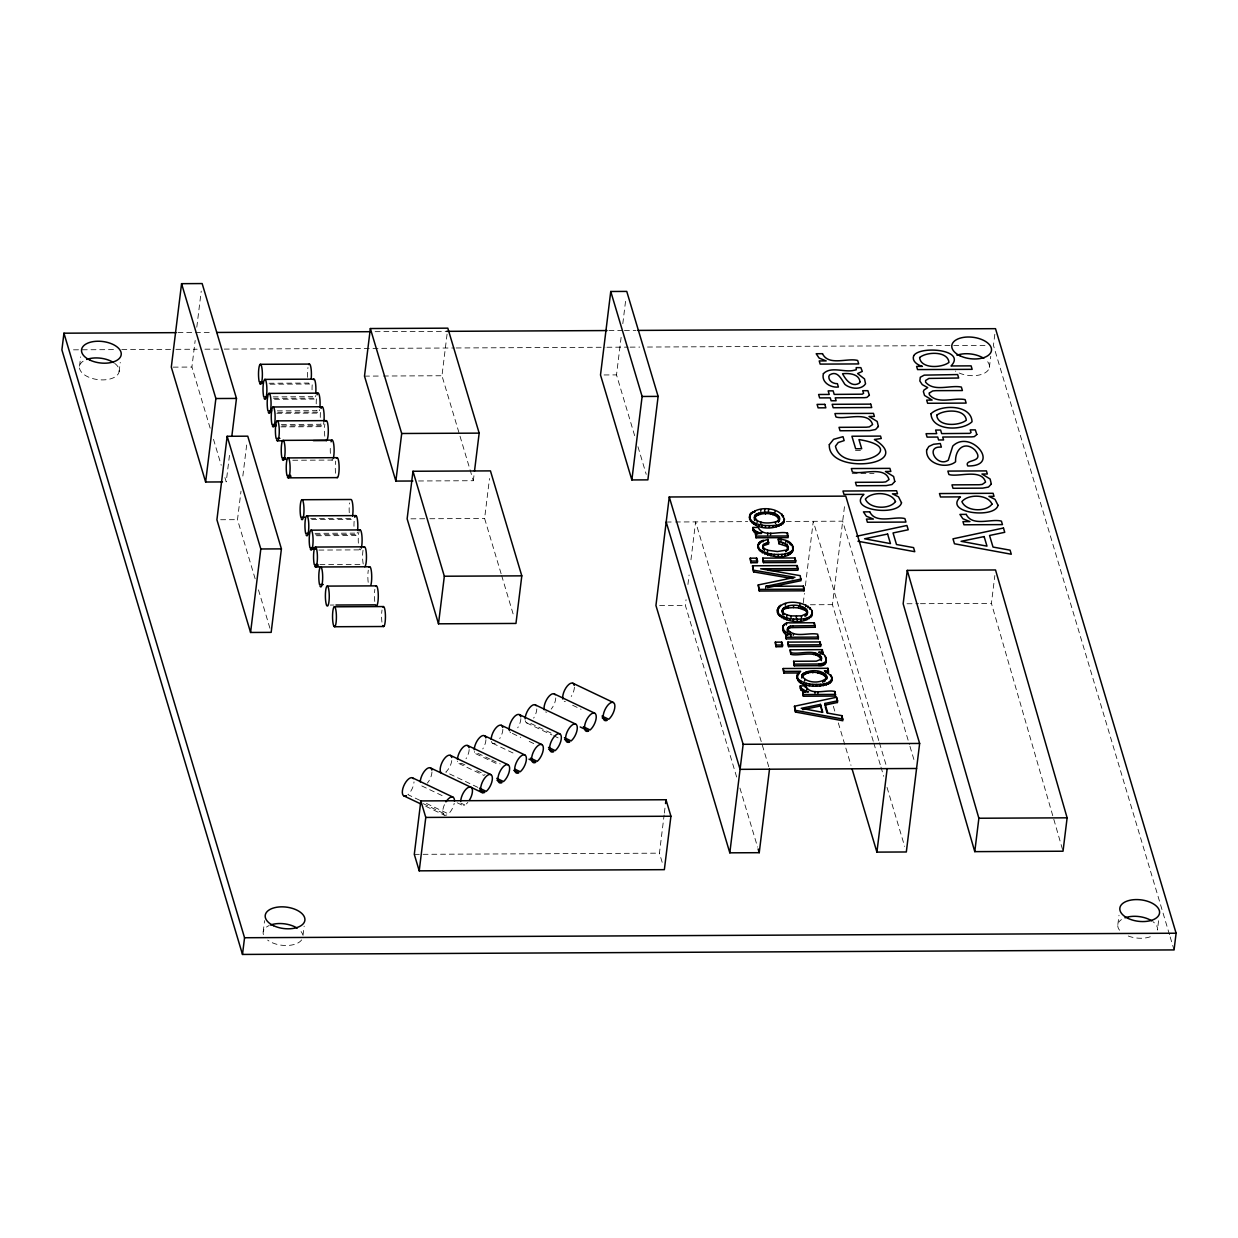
<?xml version="1.0" encoding="UTF-8"?>
<svg xmlns="http://www.w3.org/2000/svg" width="1238" height="1238" viewBox="0 0 1238 1238"><rect width="100%" height="100%" fill="white"/><g stroke="black" fill="none" stroke-linecap="round" stroke-linejoin="round"><path stroke-width="0.75" stroke-dasharray="5 3.75" d="M79.526 366.154L80.671 356.884M119.111 371.663L120.256 362.394M210.166 428.178L191.905 367.052L195.171 340.481M196.796 327.203L201.221 291.147M229.479 455.352L226.214 481.907L224.558 476.351M255.152 578.78L237.495 519.666L240.992 491.207M242.849 476.026L247.043 441.873M263.214 931.781L264.576 920.639M303.016 935.417L304.161 926.148M418.537 480.978L473.318 480.715L441.966 375.748L447.104 333.873M473.318 480.715L474.262 473.102M501.111 573.72L484.6 518.474L489.505 478.502M634.661 435.668L616.509 374.897L621.399 335.049M622.807 323.675L625.824 299.008M736.641 777.015L685.357 605.367L686.053 599.672M687.926 584.491L689.086 575.005M690.943 559.839L695.617 521.894L769.494 769.2M662.175 862.329L659.436 853.168L664.125 815.006M664.357 813.103L665.286 805.458M803.261 602.906L804.421 593.42M805.365 585.822L813.273 521.322L878.887 740.943M873.254 741.237L832.447 604.655L844.889 503.278M989.379 367.454L990.756 356.312M994.826 334.245L993.449 345.371L1169.631 935.123M1062.483 849.361L991.421 603.355L994.841 575.515M1117.852 924.523L1118.997 915.253M1158.582 920.747L1157.437 930.032A19.994 10.802 7 0 0 1152.996 921.691M177.978 332.635L212.766 332.465M375.114 331.676L446.624 331.335M608.972 330.546L622.497 330.484M624.432 330.469L636.023 330.407M73.491 349.828L114.082 349.627M121.819 349.596L174.001 349.333M175.935 349.333L197.182 349.224M204.92 349.193L222.314 349.101M224.248 349.101L454.238 347.986M456.172 347.971L604.98 347.244M606.914 347.244L628.177 347.135M630.111 347.135L639.767 347.089M647.505 347.042L987.661 345.402M173.181 367.144L191.905 367.052M364.498 376.12L381.505 376.043M383.393 376.027L441.966 375.748M604.067 374.959L616.509 374.897M269.079 383.238L308.68 383.053A9.997 1.934 89.7 0 0 310.599 382.325M270.054 384.213L309.655 384.012M273.149 396.872L312.75 396.671M273.567 398.311L313.168 398.11A9.997 1.934 89.7 0 0 315.473 395.649M274.557 399.286L314.158 399.085M277.327 410.861L316.928 410.676A9.997 1.934 89.7 0 1 316.588 408.726M277.761 412.3L317.361 412.115A9.997 1.934 89.7 0 0 319.652 409.654M276.863 413.291L318.336 413.09M281.382 424.464L320.982 424.278A9.997 1.934 89.7 0 1 320.642 422.328M281.815 425.903L321.416 425.702A9.997 1.934 89.7 0 0 323.985 421.075M280.918 426.878L322.406 426.677M855.458 450.431L861.493 450.4M292.772 460.257L332.372 460.072M852.177 473.659L874.013 473.55M310.676 518.645L350.277 518.459A9.997 1.934 89.7 0 0 351.762 518.908M220.643 519.743L237.495 519.666M410.923 518.83L427.915 518.737M429.818 518.737L484.6 518.474M311.667 519.62L351.267 519.434M666.199 522.034L673.549 521.987M675.391 521.987L747.69 521.631M786.269 521.446L842.691 521.167L909.404 744.502M315.071 533.346L354.672 533.145M315.504 534.77L355.089 534.584A9.997 1.934 89.7 0 0 357.395 532.123M316.479 535.745L356.08 535.559M318.878 550.074L360.366 549.873M319.915 564.559L363.291 564.358A9.997 1.934 89.7 0 1 363.028 550.26M330.298 605.057L334.059 605.026M907.005 603.757L918.519 603.695M920.438 603.695L991.421 603.355M659.622 605.49L685.357 605.367M810.379 604.763L832.447 604.655M414.297 854.359L659.436 853.168M572.637 705.258L581.071 709.266M551.111 733.113L529.183 722.667A9.997 4.426 -64.5 0 1 525.237 720.702M526.63 722.899L551.931 734.939M553.618 735.728L558.678 738.142M512.362 733.391L520.796 737.415M529.23 741.423L534.29 743.837M492.693 743.326L516.292 754.561M490.109 759.126L478.301 753.509A9.997 4.426 -64.5 0 1 474.355 751.528M491.796 759.931L500.229 763.939M475.748 753.725L499.363 764.96M464.915 764.914L461.542 763.32A9.997 4.426 -64.5 0 1 457.58 761.339M476.707 770.531L485.141 774.555M458.973 763.537L484.275 775.576M477.822 787.368L445.773 772.11A9.997 4.426 -64.5 0 0 451.901 759.374M461.449 803.369L464.823 804.963A9.997 4.426 -64.5 0 1 460.861 802.998M421.787 785.929L443.715 796.359M457.209 802.781L462.269 805.195M419.713 800.243L407.906 794.626A9.997 4.426 -64.5 0 0 414.018 781.874M426.46 803.447L448.373 813.892A9.997 4.426 -64.5 0 0 454.238 803.323M423.257 803.679L446.872 814.914A9.997 4.426 -64.5 0 1 444.69 804.143M425.764 806.294L444.318 815.13M1170.189 936.98L1174.057 949.917M909.961 746.344L914.371 761.107M879.444 742.8L886.609 766.786M873.796 743.079L880.419 765.223M880.961 767.08L883.715 776.303M887.027 787.368L904.669 846.436M833.36 706.31L835 711.85M838.312 722.915L851.001 765.363M637.972 446.717L646.221 474.34M739.937 788.095L757.594 847.148M501.653 575.562L513.755 616.075M213.493 439.304L221.231 465.24M258.463 589.876L270.611 630.513M368.197 582.324A9.997 1.934 89.7 0 1 368.29 570.176M360.846 549.347A9.997 1.934 89.7 0 1 359.376 548.898M358.355 543.173A9.997 1.934 89.7 0 1 359.051 531.628M353.975 526.305A9.997 1.934 89.7 0 1 354.408 519.047M349.271 512.733A9.997 1.934 89.7 0 1 349.596 502.922M335.622 473.256A9.997 1.934 89.7 0 1 335.699 461.109M330.376 453.371A9.997 1.934 89.7 0 1 330.438 445.742M332.867 459.546A9.997 1.934 89.7 0 1 331.877 459.917M324.789 436.209A9.997 1.934 89.7 0 1 324.867 424.061M320.286 417.438A9.997 1.934 89.7 0 1 320.719 410.18M316.232 403.836A9.997 1.934 89.7 0 1 316.665 396.578M312.053 389.846A9.997 1.934 89.7 0 1 312.487 382.573M307.658 377.327A9.997 1.934 89.7 0 1 307.983 367.516M467.856 802.394A9.997 4.426 -64.5 0 1 466.324 803.942M431.969 771.939A9.997 4.426 -64.5 0 1 427.373 783.128M469.171 749.547A9.997 4.426 -64.5 0 1 466.014 758.755M485.93 739.736A9.997 4.426 -64.5 0 1 482.774 748.944M502.876 729.337A9.997 4.426 -64.5 0 1 499.719 738.544M495.246 743.094A9.997 4.426 -64.5 0 1 491.285 741.129M520.873 718.613A9.997 4.426 -64.5 0 1 517.716 727.82M510.69 732.587A9.997 4.426 -64.5 0 1 509.808 731.782M536.812 708.91A9.997 4.426 -64.5 0 1 533.655 718.117M555.769 697.953A9.997 4.426 -64.5 0 1 551.173 709.142M546.763 712.129A9.997 4.426 -64.5 0 1 545.587 711.927M574.401 687.26A9.997 4.426 -64.5 0 1 571.244 696.468M565.379 701.451A9.997 4.426 -64.5 0 1 564.219 701.25M374.774 601.451A9.997 1.934 89.7 0 1 374.866 589.303M114.67 363.338A19.994 10.802 7 0 1 113.262 377.869A19.994 10.802 7 0 1 86.412 376.058A19.994 10.802 7 0 1 83.132 361.202M301.623 939.936A19.994 10.802 7 0 1 267.656 940.106M263.385 934.628A19.994 10.802 7 0 1 269.064 925.575M301.097 931.595A19.994 10.802 7 0 1 302.614 934.427M987.676 361.759A19.994 10.802 7 0 1 980.852 374.619A19.994 10.802 7 0 1 955.411 371.075M1150.303 936.748A19.994 10.802 7 0 1 1126.1 935.108M1119.554 930.218A19.994 10.802 7 0 1 1121.458 919.571M381.938 622.141A9.997 1.934 89.7 0 1 382.016 609.994"/><path stroke-width="1.5" d="M176.044 332.651L63.943 333.192L61.9 349.89L242.493 954.436L1174.057 949.917L1176.1 933.22L995.507 328.674L637.957 330.407M231.816 436.38L236.473 398.435L202.15 283.564L181.568 283.672L171.308 367.144L205.632 482.015L222.469 481.922M205.632 482.015L215.876 398.528L181.568 283.672M227.158 436.287L216.913 519.774L250.571 632.463L271.168 632.37L281.413 548.883L247.755 436.178L227.158 436.287L260.816 548.976L250.571 632.463M242.493 954.436L244.551 937.739L63.943 333.192M474.494 471.198L479.168 433.13L447.816 328.163L370.348 328.534L364.498 376.12L395.866 481.087L412.858 481.009M395.866 481.087L401.7 433.501L370.348 328.534M412.981 471.26L407.132 518.846L438.5 623.813L515.967 623.441L521.802 575.856L490.449 470.889L412.981 471.26L444.334 576.227L438.5 623.813M420.843 800.924L414.297 854.359L419.218 870.84L664.357 869.664L670.919 816.229L665.998 799.748L420.843 800.924L425.779 817.42L419.218 870.84M610.752 291.487L600.507 374.975L631.86 479.942L647.876 479.864L658.121 396.392L626.753 291.41L610.752 291.487L642.12 396.469L631.86 479.942M852.1 769.061L876.906 852.115L906.324 851.976L919.648 743.45L845.771 496.129L669.263 496.98L655.939 605.506L729.816 852.827L759.234 852.688L769.494 769.2M665.533 803.555L665.998 799.748M749.346 517.53C752.797 504.284 783.933 506.311 784.304 520.981C778.315 532.061 747.458 530.235 749.919 514.234M749.609 519.356L749.547 515.859M750.924 512.826L749.717 515.906M750.429 521.152L749.81 517.685M752.364 513.306L752.58 511.634M751.76 522.73L750.63 519.48M752.921 527.465L753.633 531.551L757.594 533.918L757.795 532.247L753.849 529.879L752.921 527.465L758.182 527.434C763.304 538.004 779.058 530.715 787.492 533.067L788.157 537.632L756.031 537.787L755.459 533.47L761.262 533.439L757.795 532.247M754.607 512.362L754.809 510.69M752.859 530.235L753.06 528.564M753.602 524.107L753.803 522.436L751.961 521.059M754.716 515.457L754.19 518.149C758.383 510.985 781.348 512.052 778.346 522.219L778.563 520.548C781.488 510.427 761.494 510.923 755.505 514.575C752.503 524.711 772.574 524.262 778.563 520.548M750.243 558.183L750.909 562.748L757.346 562.717L757.548 561.046L756.681 558.152L750.243 558.183L750.909 562.748M755.072 518.768L754.871 520.44L754.313 519.31M755.304 516.246L755.505 514.575M753.633 531.551L753.849 529.879M756.557 515.488L756.758 513.816M755.165 532.742L755.381 531.087M755.954 525.283L756.155 523.612L753.803 522.436M757.099 522.328L757.3 520.656M758.229 514.884L758.43 513.213M767.947 570.424L797.906 570.269L798.108 568.613L797.21 565.58L752.518 565.797L753.648 571.91L792.877 578.672M756.031 537.787L755.459 533.47M758.739 526.227L758.94 524.556L756.155 523.612M760.271 514.451L760.472 512.78M760.736 511.248L760.952 509.576M753.648 571.91L752.518 565.797M756.48 559.824L756.681 558.152M778.269 539.18L779.135 542.058C783.654 541.873 790.169 544.828 787.786 550.214L786.981 546.438L778.919 543.73L778.269 539.18C784.954 538.901 795.755 542.878 792.552 551.436C783.731 566.06 737.74 547.103 768.024 539.428L768.69 543.993L763.923 545.385L762.948 546.67L763.521 549.393L763.15 544.999L768.891 542.321M760.797 523.659L760.999 521.987M758.244 548.264L758.352 543.792M757.981 546.778L758.94 542.615M758.739 544.271L759.962 541.594M761.881 526.877L762.082 525.206L758.94 524.556M759.064 549.997L758.445 546.608M761.54 533.423L761.741 531.752M764.635 511.093L764.836 509.422M761.385 540.743L759.745 543.265M760.411 551.544L759.265 548.326M765.471 514.08L765.672 512.424M762.995 541.78L763.196 540.108M753.849 570.238L794.951 577.326L758.244 584.94L759.358 591.037L804.05 590.82L804.251 589.164L803.354 586.131L765.889 586.317L765.688 587.988M762.314 552.906L762.531 551.235L760.627 549.873M762.948 546.67L763.15 544.999M765.394 527.264L765.595 525.608C771.769 525.469 782.246 526.815 784.505 519.31M762.979 548.279L763.181 546.608M763.923 545.385L764.125 543.714M768.411 511.217L768.628 509.545M762.825 558.121L763.459 562.64L795.585 562.485L795.786 560.829L794.935 557.967L762.825 558.121L763.459 562.64M759.358 591.037L758.244 584.94M764.45 550.368L763.722 547.722M764.759 554.067L764.976 552.396L762.531 551.235M765.858 544.488L766.059 542.817M767.637 534.754L767.839 533.083M770.64 514.404L770.841 512.733M769.247 527.388L769.463 525.717M767.823 541.099L768.024 539.428M729.816 852.827L743.156 744.301L669.263 496.98M767.467 551.931L767.668 550.26L764.651 548.697M767.637 555.011L767.839 553.34L764.976 552.396M772.868 514.838L773.069 513.166M770.578 534.831L770.779 533.16M773.038 527.233L773.239 525.562M774.973 512.269L775.174 510.613M774.864 515.441L775.065 513.77M770.825 555.676L771.042 554.005L767.839 553.34M775.468 523.597L775.669 521.925M776.551 516.184L776.752 514.513M776.303 526.815L776.505 525.144M777.851 517.066L778.068 515.395M778.779 518.057L778.981 516.385M774.338 556.079L774.539 554.407C780.636 554.407 788.621 555.212 792.753 549.765L792.552 551.436M779.135 521.337L779.336 519.666M779.321 519.186L779.538 517.515M779.46 520.316L779.661 518.66M779.042 526.135L779.259 524.463M781.905 515.782L782.106 514.11M778.919 543.73L779.135 542.058M781.271 525.175L781.472 523.504M778.16 556.187L778.377 554.516M783.236 517.376L783.437 515.704M780.915 541.068L781.116 539.397M782.911 523.984L783.128 522.312M783.933 522.591L784.134 520.919M782.462 544.256L782.679 542.584M781.812 556.032L782.029 554.376M777.278 611.03L777.479 609.375L777.541 612.872C783.329 623.488 812.035 626.134 812.19 610.999C806.294 600.291 777.835 597.768 777.541 612.872M785.155 545.169L785.356 543.497M777.65 609.421L777.851 607.75M785.821 542.151L786.037 540.48M787.291 534.739L787.492 533.067M778.872 606.341L778.656 608.013L780.513 605.15M784.985 555.614L785.186 553.959M787.229 549.409L785.821 551.823L787.987 548.542M778.362 614.667L777.743 611.201M786.981 546.438L787.198 544.766M775.328 642.166L775.994 646.731L782.431 646.7L782.633 645.029L781.766 642.135L775.328 642.166L775.994 646.731M787.879 543.002L788.095 541.331M779.692 616.245L778.563 612.996M787.956 548.094L788.173 546.422M788.095 549.208L788.297 547.552M787.678 554.934L787.879 553.262M789.627 544.039L789.844 542.368M782.323 609.994L783.731 614.961C776.071 601.978 810.658 601.978 807.068 614.853L807.594 612.16M781.534 617.623L781.735 615.951L779.894 614.574M782.246 612.81L782.462 611.139M782.122 611.665L782.648 608.972M789.875 553.99L790.076 552.318M791.02 545.246L791.221 543.575M782.803 613.955L783.004 612.284M782.447 610.644L783.437 608.09M783.236 609.761L784.691 607.332M792.243 544.937L792.707 548.14L792.908 546.469M791.531 552.813L791.732 551.142M782.849 626.273L783.871 630.467L787.786 633.33L787.585 635.001C779.863 633.051 781.828 621.089 790.014 622.884L814.295 622.76L814.944 627.279L790.184 627.651L787.461 629.585L787.492 631.132L787.662 627.929L790.386 625.979L815.146 625.608M785.341 605.181L785.542 603.51M782.648 627.945L783.298 625.298M783.886 618.799L784.087 617.128L781.735 615.951M782.741 630.297L782.942 628.625M781.565 643.806L781.766 642.135M792.939 549.889L793.14 548.217M784.103 624.463L783.097 626.97M784.49 609.003L786.161 608.4L786.362 606.728M783.669 632.138L783.871 630.467M786.718 616.586L786.919 614.915L783.933 613.29M786.672 619.727L786.873 618.056L784.087 617.128M786.161 608.4L788.204 607.966L788.405 606.295M785.232 633.67L785.434 631.999M786.331 624.958L786.548 623.287M794.734 559.638L794.935 557.967M790.865 636.239L791.067 634.568L785.666 634.599L786.254 638.916L818.364 638.762L817.714 634.196C808.785 632.216 794.223 638.452 787.693 629.461M786.254 638.916L785.666 634.599M787.461 629.585L787.662 627.929M825.622 672.528L828.454 672.528L827.897 668.303L783.205 668.52L783.855 673.039L798.618 672.977M788.389 628.409L788.606 626.738M787.987 632.169L788.188 630.513M789.813 620.393L790.014 618.721L786.873 618.056M783.855 673.039L783.205 668.52M787.91 642.104L788.56 646.623L820.67 646.468L820.871 644.797L820.02 641.949L787.91 642.104L788.56 646.623M790.989 617.592L791.19 615.92L801.605 615.874L807.269 613.181M797.009 567.252L797.21 565.58M790.184 627.651L790.386 625.979M789.999 633.933L790.215 632.262M788.204 607.966L793.403 607.595L793.604 605.924M793.326 620.78L793.527 619.108C799.717 618.985 810.178 620.331 812.438 612.825M792.691 627.387L792.893 625.716M819.896 653.912L822.883 653.896L822.326 649.656L790.2 649.811L790.85 654.329C798.696 656.805 818.024 648.991 821.382 660.643M790.85 654.329L790.2 649.811M793.295 635.233L793.512 633.562M796.297 617.917L796.498 616.245M798.108 568.613L760.658 568.784L800.212 575.655L801.017 580.699L767.545 587.601M807.393 613.831L805.783 610.566L798.572 607.92L798.773 606.249M797.195 620.903L797.396 619.232M799.794 605.119L799.996 603.448M791.067 652.658C798.912 655.15 818.225 647.335 821.599 658.972L816.353 661.169L793.62 661.278L794.27 665.812L819.045 665.688C829.352 667.251 827.773 652.411 818.597 652.256L823.1 652.225M803.354 586.131L804.05 590.82M800.8 608.353L801.001 606.682M794.27 665.812L793.62 661.278M800.971 620.749L801.187 619.077M801.404 617.545L801.605 615.874M802.797 608.941L802.998 607.27M804.483 609.7L804.685 608.028M828.655 670.857L824.415 670.872C855.644 689.504 781.116 692.94 800.677 671.29L784.056 671.383M797.628 673.611L796.947 676.784M805.659 606.728L805.876 605.057M797.148 678.532L797.148 675.112M804.236 620.331L804.437 618.66M805.056 616.493L805.257 614.822M805.783 610.566L806 608.895M794.471 706.248L795.492 712.051L842.846 720.764L842.041 715.688L827.82 713.119L824.941 703.463L837.6 700.816L836.532 697.242L794.471 706.248L795.492 712.051M798.603 673.998L798.804 672.342M797.937 680.188L797.365 676.861M806.294 615.735L806.495 614.063M806.712 611.572L806.928 609.901M807.253 612.686L807.47 611.03M808.012 607.904L808.213 606.249M799.253 681.674L798.139 678.517M806.99 619.65L807.191 617.979M800.243 685.898L800.971 689.984L804.917 692.351L805.133 690.68L801.172 688.313L800.243 685.898L805.505 685.867C810.627 696.437 826.396 689.148 834.83 691.516L835.48 696.066L803.369 696.22L802.781 691.903L808.584 691.872L805.133 690.68M800.181 688.668L800.382 686.997M809.838 609.297L810.039 607.626M801.094 682.989L801.295 681.318L799.454 680.002M802.239 674.277L801.791 678.022C804.452 669.665 823.75 670.748 826.783 678.997C826.659 668.706 806.805 668.597 801.884 675.252C805.257 683.577 821.97 684.181 826.984 677.325M809.203 618.691L809.404 617.019M800.971 689.984L801.172 688.313M802.828 675.081L803.044 673.41M810.859 617.499L811.06 615.828M804.096 674.323L804.298 672.652M802.503 691.191L802.704 689.52M812.19 610.999L812.236 614.497M803.462 684.119L803.663 682.447L801.295 681.318M811.865 616.106L812.066 614.435M804.623 681.024L804.824 679.353M805.768 673.72L805.969 672.048M803.369 696.22L802.781 691.903M805.304 687.539L805.505 685.867M806.248 685.032L806.449 683.361L803.663 682.447M807.78 673.271L807.981 671.6M814.295 622.76L814.944 627.279M806.619 690.061L806.836 688.39M809.327 685.682L809.528 684.01L806.449 683.361M813.567 654.562L813.768 652.89M812.84 672.899L813.057 671.244M815.533 654.964L815.734 653.293M812.701 686.069L812.902 684.397C819.138 684.227 829.367 685.573 831.998 678.316M817.312 655.536L817.529 653.881M819.819 643.621L820.02 641.949M818.829 656.264L819.045 654.593M814.96 693.187L815.177 691.516M816.384 686.177L816.585 684.506M817.978 673.224L818.179 671.553M819.045 665.688L819.246 664.017L824.059 663.119L826.396 660.581M820.02 657.099L820.221 655.428M820.856 658.043L821.057 656.372M822.125 651.327L822.326 649.656M821.351 659.096L821.568 657.44M820.902 665.58L821.104 663.908M820.206 673.642L820.407 671.971M817.9 693.265L818.117 691.593M822.512 665.27L822.713 663.614M820.206 686.022L820.407 684.351M822.202 674.23L822.403 672.574M823.858 664.775L824.059 663.119M825.406 656.403L826.195 662.253M822.744 682.339L822.961 680.668M824.941 664.094L825.158 662.423M823.904 674.973L824.106 673.302M822.109 712.423L820.423 704.376L801.218 708.322L822.79 712.345L820.423 704.376M826.086 659.9L826.303 658.229M825.746 663.243L825.947 661.572M823.518 685.62L823.719 683.949M824.601 680.033L824.4 681.705L825.854 679.244M825.204 675.824L825.406 674.153M826.133 676.784L826.334 675.112M826.659 677.867L826.86 676.196M827.897 668.303L828.454 672.528M826.319 684.954L826.52 683.283M824.941 703.463L824.74 705.134L837.383 702.488L837.6 700.816M828.593 684.026L828.81 682.355M830.729 676.521L830.93 674.849M830.311 682.865L830.512 681.194M831.781 676.582L831.797 679.987M831.379 681.519L831.58 679.848M834.629 693.187L834.83 691.516M836.532 697.242L837.383 702.488M841.825 717.359L842.041 715.688M907.268 570.378L903.167 603.773L974.77 851.636L1063.024 851.218L1067.125 817.823L995.522 569.96L907.268 570.378L978.871 818.241L974.77 851.636M876.906 852.115L887.166 768.628M786.022 550.152L777.479 551.529L767.668 550.26M856.479 536.302L906.943 525.485L908.228 529.771L893.047 532.944L896.498 544.519L913.567 547.614L914.774 551.699L857.949 541.238M765.889 586.317L801.218 579.028M802.766 709.637L820.206 706.047M216.635 332.449L371.245 331.691M446.624 331.335L607.038 330.561M260.259 364.312L309.283 364.08M264.762 379.385L313.787 379.153M262.982 381.83L259.222 381.846A9.997 1.934 89.7 0 1 259.609 365.164A9.997 1.934 89.7 0 1 262.379 374.433A9.997 1.934 89.7 0 1 259.64 383.285L263.415 383.269M268.94 393.39L317.965 393.142M267.485 396.903L263.709 396.918A9.997 1.934 89.7 0 1 264.112 380.236A9.997 1.934 89.7 0 1 266.882 389.506A9.997 1.934 89.7 0 1 264.143 398.342M215.876 398.528L236.473 398.435M642.12 396.469L658.121 396.392M273.01 406.977L322.035 406.745M271.664 410.892L267.903 410.908A9.997 1.934 89.7 0 1 268.29 394.241A9.997 1.934 89.7 0 1 271.06 403.511A9.997 1.934 89.7 0 1 268.321 412.347M277.157 420.874L326.182 420.626M275.734 424.495L271.958 424.51A9.997 1.934 89.7 0 1 272.36 407.828A9.997 1.934 89.7 0 1 275.13 417.098A9.997 1.934 89.7 0 1 272.391 425.949L276.151 425.918M401.7 433.501L479.168 433.13M279.881 438.376L276.105 438.391A9.997 1.934 89.7 0 1 276.507 421.709A9.997 1.934 89.7 0 1 279.277 430.979A9.997 1.934 89.7 0 1 276.538 439.83M282.976 440.372L332.001 440.124M277.529 440.805L283.177 440.774M313.353 440.635L326.553 440.573M285.699 457.874L281.939 457.89A9.997 1.934 89.7 0 1 282.326 441.223A9.997 1.934 89.7 0 1 285.096 450.493A9.997 1.934 89.7 0 1 282.357 459.329L286.133 459.313M287.974 457.921L337.015 457.673M290.713 475.423L286.937 475.438A9.997 1.934 89.7 0 1 287.34 458.756A9.997 1.934 89.7 0 1 290.11 468.026A9.997 1.934 89.7 0 1 287.371 476.878L291.131 476.862M288.346 477.853L337.386 477.62M301.871 499.734L350.896 499.487A9.997 1.934 89.7 0 1 352.784 504.98A9.997 1.934 89.7 0 1 352.582 515.998M306.684 515.859L355.708 515.612M304.594 517.236L300.819 517.267A9.997 1.934 89.7 0 1 301.221 500.585A9.997 1.934 89.7 0 1 303.991 509.855A9.997 1.934 89.7 0 1 301.252 518.691M310.955 530.174L359.995 529.926M309.407 533.361L305.647 533.377A9.997 1.934 89.7 0 1 306.034 516.71A9.997 1.934 89.7 0 1 308.804 525.98A9.997 1.934 89.7 0 1 306.065 534.816M756.248 536.116L788.358 535.961M315.303 547.057L364.343 546.825M313.694 547.676L309.918 547.691A9.997 1.934 89.7 0 1 310.305 531.009A9.997 1.934 89.7 0 1 313.075 540.294A9.997 1.934 89.7 0 1 310.351 549.13L316 549.099M260.816 548.976L281.413 548.883M751.11 561.077L757.548 561.046M763.676 560.984L795.786 560.829M318.042 564.574L314.266 564.59A9.997 1.934 89.7 0 1 314.669 547.908A9.997 1.934 89.7 0 1 317.423 557.177A9.997 1.934 89.7 0 1 314.7 566.029L318.46 566.014M315.675 567.004L369.589 566.756M444.334 576.227L521.802 575.856M323.288 584.491L319.512 584.522A9.997 1.934 89.7 0 1 319.915 567.84A9.997 1.934 89.7 0 1 322.685 577.109A9.997 1.934 89.7 0 1 319.946 585.945M327.142 586.1L376.166 585.868M759.559 589.381L804.251 589.164M335.947 605.026L375.547 604.84A9.997 1.934 89.7 0 0 378.286 596.422A9.997 1.934 89.7 0 0 375.671 586.394M334.291 606.806L383.316 606.558M334.662 626.738L383.687 626.505M786.455 637.245L818.566 637.09M776.195 645.06L782.633 645.029M788.761 644.967L820.871 644.797M794.471 664.141L819.246 664.017M803.57 694.549L835.696 694.394M743.156 744.301L919.648 743.45M916.584 768.489L740.076 769.34L666.199 522.034M425.779 817.42L670.919 816.229M978.871 818.241L1067.125 817.823M244.551 937.739L1176.1 933.22M793.403 607.595L798.572 607.92M762.082 525.206L765.595 525.608M771.042 554.005L774.539 554.407M790.014 618.721L793.527 619.108M809.528 684.01L812.902 684.397M795.694 710.38L843.047 719.092M791.19 615.92L786.919 614.915M787.786 633.33L791.067 634.568M572.869 683.221L613.336 702.488M602.008 716.059L608.756 719.263A9.997 4.426 -64.5 0 0 614.435 703.71A9.997 4.426 -64.5 0 0 604.701 710.318A9.997 4.426 -64.5 0 0 607.239 720.284L602.179 717.885M554.237 693.914L594.72 713.181M583.377 726.737L590.124 729.956A9.997 4.426 -64.5 0 0 595.803 714.388A9.997 4.426 -64.5 0 0 586.069 721.011A9.997 4.426 -64.5 0 0 588.623 730.977L580.189 726.954M535.28 704.871L575.763 724.137M519.341 714.574L559.808 733.84M564.42 737.693L571.167 740.912A9.997 4.426 -64.5 0 0 576.846 725.36A9.997 4.426 -64.5 0 0 567.112 731.968A9.997 4.426 -64.5 0 0 569.666 741.933L564.605 739.519M548.48 747.396L555.228 750.615A9.997 4.426 -64.5 0 0 560.907 735.062A9.997 4.426 -64.5 0 0 551.173 741.67A9.997 4.426 -64.5 0 0 553.711 751.636L548.651 749.222M501.344 725.298L541.811 744.564M484.398 735.712L524.881 754.963M530.483 758.136L537.23 761.339A9.997 4.426 -64.5 0 0 542.909 745.787A9.997 4.426 -64.5 0 0 533.176 752.394A9.997 4.426 -64.5 0 0 535.714 762.36L528.982 759.157M467.639 745.508L508.106 764.774M515.225 769.34L520.285 771.738A9.997 4.426 -64.5 0 0 525.964 756.186A9.997 4.426 -64.5 0 0 516.231 762.794A9.997 4.426 -64.5 0 0 518.784 772.76L513.724 770.361M450.369 755.335L490.836 774.601M496.778 778.346L503.51 781.549A9.997 4.426 -64.5 0 0 509.205 765.997A9.997 4.426 -64.5 0 0 499.456 772.605A9.997 4.426 -64.5 0 0 502.009 782.571L496.949 780.172M479.508 788.173L486.255 791.376A9.997 4.426 -64.5 0 0 491.935 775.824A9.997 4.426 -64.5 0 0 482.201 782.431A9.997 4.426 -64.5 0 0 484.739 792.397L479.679 789.999M430.453 767.9L482.186 792.63M412.502 777.851L452.969 797.117M403.836 795.864L420.703 803.895M817.498 635.868L818.364 638.762M825.22 706.728L827.139 713.165M758.136 848.989L759.234 852.688M369.094 567.283A9.997 1.934 89.7 0 1 371.493 572.235A9.997 1.934 89.7 0 1 370.905 584.986M363.848 547.351A9.997 1.934 89.7 0 1 366.417 554.779A9.997 1.934 89.7 0 1 364.715 566.756M359.5 530.452A9.997 1.934 89.7 0 1 361.883 535.42A9.997 1.934 89.7 0 1 361.295 548.171M354.78 517.314A9.997 1.934 89.7 0 1 357.132 518.026A9.997 1.934 89.7 0 1 357.658 529.941M336.519 458.199A9.997 1.934 89.7 0 1 339.119 466.927A9.997 1.934 89.7 0 1 336.875 477.466M331.072 441.827A9.997 1.934 89.7 0 1 333.765 444.488A9.997 1.934 89.7 0 1 333.316 458.37M325.687 421.152A9.997 1.934 89.7 0 1 328.287 429.88A9.997 1.934 89.7 0 1 326.043 440.419M321.091 408.447A9.997 1.934 89.7 0 1 323.443 409.159A9.997 1.934 89.7 0 1 323.985 421.075M317.036 394.845A9.997 1.934 89.7 0 1 319.389 395.556A9.997 1.934 89.7 0 1 319.915 407.472M313.291 379.679A9.997 1.934 89.7 0 1 315.396 382.48A9.997 1.934 89.7 0 1 315.736 393.483M308.788 364.606A9.997 1.934 89.7 0 1 310.893 367.407A9.997 1.934 89.7 0 1 311.233 378.41M445.943 801.884A9.997 4.426 -64.5 0 1 454.501 801.141M406.404 795.647A9.997 4.426 -64.5 0 1 403.681 786.084A9.997 4.426 -64.5 0 1 413.368 778.671M460.737 801.156A9.997 4.426 -64.5 0 1 469.744 786.966A9.997 4.426 -64.5 0 1 469.295 800.413M420.255 781.89A9.997 4.426 -64.5 0 1 425.609 769.866A9.997 4.426 -64.5 0 1 431.845 770.098M441.718 773.363A9.997 4.426 -64.5 0 1 443.343 760.117A9.997 4.426 -64.5 0 1 451.762 757.532M457.456 759.498A9.997 4.426 -64.5 0 1 462.795 747.473A9.997 4.426 -64.5 0 1 469.032 747.706M474.216 749.686A9.997 4.426 -64.5 0 1 479.57 737.662A9.997 4.426 -64.5 0 1 485.807 737.894M491.161 739.287A9.997 4.426 -64.5 0 1 496.515 727.263A9.997 4.426 -64.5 0 1 502.736 727.495M509.282 730.405A9.997 4.426 -64.5 0 1 513.755 717.375A9.997 4.426 -64.5 0 1 520.734 716.771M525.098 718.86A9.997 4.426 -64.5 0 1 529.694 707.672A9.997 4.426 -64.5 0 1 536.162 705.691M544.178 709.745A9.997 4.426 -64.5 0 1 547.908 697.659A9.997 4.426 -64.5 0 1 555.119 694.735M562.81 699.052A9.997 4.426 -64.5 0 1 567.283 686.022A9.997 4.426 -64.5 0 1 574.262 685.419M86.675 359.438A19.994 10.802 7 0 1 113.509 362.533M270.348 925.049A19.994 10.802 7 0 1 297.182 928.144M956.943 355.229A19.994 10.802 7 0 1 983.777 358.324M1125.002 917.807A19.994 10.802 7 0 1 1151.835 920.902M382.821 607.084A9.997 1.934 89.7 0 1 385.436 617.112A9.997 1.934 89.7 0 1 382.697 625.53M929.336 393.019L929.336 394.721C937.8 404.764 954.08 397.274 965.114 399.626L966.151 403.093L927.618 403.279L926.674 400.106L932.121 400.075L924.554 395.464L923.378 391.595L924.012 390.001L927.726 387.618L922.264 384.631L919.849 381.01L920.283 377.265L924.229 375.129L957.639 374.557L958.661 378.023L928.933 378.426L925.591 380.499L925.591 382.186C934.071 392.214 950.335 384.739 961.369 387.076L962.406 390.543L935.866 390.666L932.678 390.96L929.336 393.019M829.336 444.628C827.324 475.485 916.6 465.705 874.415 439.49L881.27 438.515L880.543 436.086L851.914 436.225L855.659 448.76L861.694 448.729L858.955 439.567C916.182 448.806 842.211 477.249 835.464 446.191L838.234 442.523L844.161 440.589L843.001 436.674L833.592 439.32L829.336 444.628M926.643 449.936C925.39 463.971 946.374 469.496 955.581 461.789C954.916 449.549 964.371 440.465 974.817 449.874C985.897 463.569 963.288 458.54 967.837 465.968C1001.991 466.401 970.7 428.441 952.765 446.082L948.293 460.196C937.073 467.902 924.43 445.773 941.375 447.135L940.292 443.514L933.498 444.272L928.887 446.454L926.643 449.936M930.991 413.724C931.657 430.994 962.081 431.319 972.047 421.74C971.381 404.455 940.942 404.13 930.991 413.724M901.512 502.767C898.339 516.54 846.513 510.458 863.923 494.349L843.991 494.442L842.97 491.022L896.591 490.759L897.504 493.807L892.412 493.838L898.509 496.84L901.512 502.767M998.029 505.305C994.841 519.078 943.016 512.996 960.44 496.887L940.493 496.98L939.472 493.56L993.108 493.297L994.021 496.345L988.93 496.376L995.027 499.378L998.029 505.305M913.706 355.693C911.493 361.233 917.853 365.21 922.418 366.386L916.6 366.417L917.559 369.589L972.155 369.326L971.118 365.86L951.032 365.968C967.033 349.426 919.834 345.448 913.706 355.693M823.409 373.659C821.011 382.356 830.822 387.974 838.405 387.03L837.414 383.687C833.298 383.795 828.593 381.211 828.81 376.6L829.46 375.068C837.29 369.822 841.36 379.091 844.873 384.368C850.197 388.902 861.339 390.295 865.548 383.795L864.526 378.952L857.578 373.551L862.298 371.431L860.843 367.64L856.201 367.655L856.247 369.791L854.127 370.27C844.765 372.87 831.008 365.844 823.409 373.659M936.748 415.194C937.661 426.878 958.955 426.12 966.29 420.239C965.3 408.586 944.099 409.36 936.748 415.194M895.507 501.576C889.488 509.808 869.416 509.081 865.377 499.1C871.598 491.269 891.422 491.656 895.507 501.576M992.009 504.114C985.99 512.346 965.934 511.619 961.895 501.638C968.101 493.807 987.939 494.194 992.009 504.114M919.617 357.534C920.623 368.955 941.623 368.135 948.958 362.409C947.921 350.988 926.875 351.499 919.617 357.534M878.361 426.491L875.56 429.524L869.772 430.607L840.045 430.747L839.024 427.327L866.306 427.203L869.324 426.878L872.589 424.557C868.55 410.583 845.368 419.961 835.96 416.989L834.938 413.554L873.471 413.368L874.399 416.463L869.014 416.494L877.185 421.462L878.361 426.491M894.795 481.489L891.994 484.522L886.207 485.606L856.479 485.745L855.458 482.325L882.74 482.201L885.758 481.876L889.023 479.555C884.984 465.581 861.803 474.959 852.378 471.988L851.357 468.552L889.905 468.366L890.834 471.461L885.433 471.492L893.604 476.475L894.795 481.489M991.313 484.027L988.497 487.06L982.724 488.143L952.997 488.283L951.976 484.863L979.258 484.739L982.276 484.414L985.541 482.093C981.502 468.119 958.32 477.497 948.896 474.525L947.875 471.09L986.423 470.904L987.336 473.999L981.951 474.03L990.121 479.013L991.313 484.027M859.977 381.938L859.157 383.285C851.527 387.649 845.693 379.602 842.536 373.752C848.804 372.994 859.358 373.814 859.977 381.938M869.37 395.278L866.894 397.413L864.372 397.692L835.232 397.831L836.114 400.756L831.116 400.772L830.249 397.862L819.633 397.909L818.612 394.489L829.228 394.442L828.16 390.868L833.143 390.852L834.211 394.411L862.298 394.179L863.598 393.297L862.7 390.697L867.869 390.682L869.37 395.278M976.828 434.476L974.352 436.612L971.83 436.89L942.706 437.029L943.573 439.954L938.574 439.97L937.708 437.06L927.092 437.107L926.07 433.687L936.686 433.625L935.619 430.066L940.617 430.05L941.669 433.61L969.756 433.377L971.056 432.495L970.174 429.896L975.327 429.88L976.828 434.476M1003.461 528.022L952.981 538.84L954.467 543.776L1011.291 554.237L1010.069 550.152L993.015 547.057L989.549 535.481L1004.745 532.309L1003.461 528.022M887.615 534.042L864.573 538.778L890.478 543.606L887.615 534.042M984.133 536.58L961.09 541.316L986.98 546.144L984.133 536.58M822.481 353.697L816.167 353.728L819.123 358.076L826.179 360.908L819.216 360.939L820.16 364.111L858.708 363.926L857.671 360.475C847.55 357.627 828.624 366.371 822.481 353.697M824.817 404.362L817.08 404.393L818.117 407.859L825.839 407.813L824.817 404.362M870.716 404.13L832.168 404.315L833.189 407.735L871.738 407.55L870.716 404.13M869.726 511.836L863.412 511.867L866.352 516.215L873.424 519.047L866.461 519.078L867.405 522.25L905.937 522.065L904.916 518.598C894.78 515.766 875.87 524.51 869.726 511.836M966.228 514.374L959.914 514.404L962.87 518.753L969.942 521.585L962.963 521.616L963.922 524.788L1002.455 524.603L1001.418 521.136C991.298 518.304 972.387 527.048 966.228 514.374M333.672 625.763L333.254 624.323A9.997 1.934 89.7 0 1 333.641 607.641A9.997 1.934 89.7 0 1 336.411 616.911A9.997 1.934 89.7 0 1 333.672 625.763M326.523 605.072L326.089 603.633A9.997 1.934 89.7 0 1 326.492 586.951A9.997 1.934 89.7 0 1 329.262 596.221A9.997 1.934 89.7 0 1 326.523 605.072M1128.158 918.426A19.994 10.802 7 0 0 1159.495 913.335A19.994 10.802 7 0 0 1131.455 899.98A19.994 10.802 7 0 0 1128.158 918.426M273.505 925.668A19.994 10.802 7 0 0 304.842 920.577A19.994 10.802 7 0 0 276.801 907.237A19.994 10.802 7 0 0 273.505 925.668M960.1 355.832A19.994 10.802 7 0 0 991.437 350.756A19.994 10.802 7 0 0 963.396 337.401A19.994 10.802 7 0 0 960.1 355.832M89.832 360.057A19.994 10.802 7 0 0 121.169 354.966A19.994 10.802 7 0 0 93.129 341.626A19.994 10.802 7 0 0 89.832 360.057"/></g></svg>
